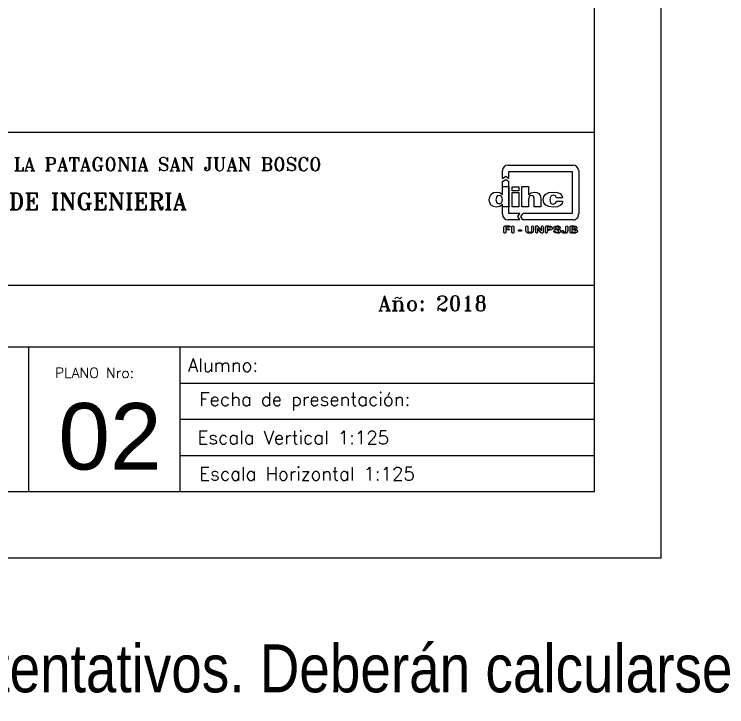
# Model space of a CAD drawing. Header units: inches. Extents: x 72.4 to 153.5, y 100.9 to 138.4.
# Drawn here: x 113.33 to 126.72, y 100.92 to 113.93 of the extents above; entities that cross this region are included whole.
import ezdxf
from ezdxf.enums import TextEntityAlignment as Align

# ---------------------------------------------------------------- set-up
doc = ezdxf.new("R2010")
doc.units = ezdxf.units.IN
doc.header["$MEASUREMENT"] = 0
for name, color, linetype in [('CARATULA', 7, 'Continuous'), ('Recuadro', 1, 'Continuous'), ('TEXTO', 2, 'Continuous'), ('Textos', 2, 'Continuous')]:
    doc.layers.add(name, color=color, linetype=linetype)
doc.styles.add('INTEGRANTES', font='romans.shx', dxfattribs={"height": 2})
doc.styles.add('NARROW', font='ARIALN.TTF', dxfattribs={"width": 0.9})
doc.styles.add('ROMANS', font='romans')
doc.styles.add('ROMANT', font='romant', dxfattribs={"height": 2.5})
doc.styles.add('SAN14', font='sas_____.pfb', dxfattribs={"height": 14})

# ---------------------------------------------------------------- blocks, each defined once
blk = doc.blocks.new('LOGODIHC')
at = {"color": 1, "linetype": 'Continuous'}
for p, q in [((-0.504, 0.583), (0.798, 0.583)), ((-0.616, 0.314), (-0.616, 0.47)), ((-0.486, 0.314), (-0.486, 0.453)), ((-0.486, 0.453), (0.781, 0.453)), ((0.781, 0.453), (0.781, -0.386)), ((0.911, 0.47), (0.911, -0.404)), ((-0.616, 0.314), (-0.551, 0.357)), ((-0.616, 0.251), (-0.551, 0.294)), ((-0.551, 0.357), (-0.486, 0.314)), ((-0.551, 0.294), (-0.486, 0.251)), ((-0.617, 0.152), (-0.486, 0.152)), ((-0.617, 0.152), (-0.486, 0.152)), ((-0.617, -0.007), (-0.617, 0.152)), ((-0.617, -0.007), (-0.617, 0.152)), ((-0.616, 0.152), (-0.616, 0.251)), ((-0.486, -0.386), (-0.486, 0.251)), ((-0.486, 0.152), (-0.486, -0.208)), ((-0.486, 0.152), (-0.486, -0.208)), ((-0.421, 0.148), (-0.291, 0.148)), ((-0.421, 0.148), (-0.291, 0.148)), ((-0.421, 0.068), (-0.421, 0.148)), ((-0.421, 0.068), (-0.421, 0.148)), ((-0.291, 0.148), (-0.291, 0.068)), ((-0.291, 0.148), (-0.291, 0.068)), ((-0.226, 0.152), (-0.095, 0.152)), ((-0.226, 0.152), (-0.095, 0.152)), ((-0.226, -0.254), (-0.226, 0.152)), ((-0.226, -0.254), (-0.226, 0.152)), ((-0.095, 0.152), (-0.095, -0.011)), ((-0.095, 0.152), (-0.095, -0.011)), ((-0.841, -0.003), (-0.793, 0.029)), ((-0.841, -0.003), (-0.793, 0.029)), ((-0.793, 0.029), (-0.733, 0.041)), ((-0.793, 0.029), (-0.733, 0.041)), ((-0.733, 0.041), (-0.67, 0.029)), ((-0.733, 0.041), (-0.67, 0.029)), ((-0.67, 0.029), (-0.617, -0.007)), ((-0.67, 0.029), (-0.617, -0.007)), ((-0.291, 0.068), (-0.421, 0.068)), ((-0.291, 0.068), (-0.421, 0.068)), ((-0.421, -0.254), (-0.421, 0.029)), ((-0.421, 0.029), (-0.291, 0.029)), ((-0.421, -0.254), (-0.421, 0.029)), ((-0.421, 0.029), (-0.291, 0.029)), ((-0.291, 0.029), (-0.291, -0.254)), ((-0.291, 0.029), (-0.291, -0.254)), ((-0.095, -0.011), (-0.044, 0.027)), ((-0.095, -0.011), (-0.044, 0.027)), ((-0.044, 0.027), (0.02, 0.041)), ((-0.044, 0.027), (0.02, 0.041)), ((0.02, 0.041), (0.075, 0.033)), ((0.02, 0.041), (0.075, 0.033)), ((0.075, 0.033), (0.115, 0.01)), ((0.075, 0.033), (0.115, 0.01)), ((0.115, 0.01), (0.142, -0.03)), ((0.115, 0.01), (0.142, -0.03)), ((0.25, -0.001), (0.315, 0.029)), ((0.25, -0.001), (0.315, 0.029)), ((0.315, 0.029), (0.401, 0.041)), ((0.315, 0.029), (0.401, 0.041)), ((0.401, 0.041), (0.48, 0.033)), ((0.401, 0.041), (0.48, 0.033)), ((0.48, 0.033), (0.537, 0.01)), ((0.48, 0.033), (0.537, 0.01)), ((0.537, 0.01), (0.573, -0.026)), ((0.537, 0.01), (0.573, -0.026)), ((-0.881, -0.118), (-0.871, -0.055)), ((-0.881, -0.118), (-0.871, -0.055)), ((-0.871, -0.176), (-0.881, -0.118)), ((-0.871, -0.176), (-0.881, -0.118)), ((-0.871, -0.055), (-0.841, -0.003)), ((-0.871, -0.055), (-0.841, -0.003)), ((-0.73, -0.051), (-0.747, -0.112)), ((-0.73, -0.051), (-0.747, -0.112)), ((-0.747, -0.112), (-0.73, -0.172)), ((-0.747, -0.112), (-0.73, -0.172)), ((-0.708, -0.034), (-0.73, -0.051)), ((-0.708, -0.034), (-0.73, -0.051)), ((-0.682, -0.028), (-0.708, -0.034)), ((-0.682, -0.028), (-0.708, -0.034)), ((-0.655, -0.034), (-0.684, -0.028)), ((-0.655, -0.034), (-0.684, -0.028)), ((-0.684, -0.028), (-0.682, -0.028)), ((-0.684, -0.028), (-0.682, -0.028)), ((-0.634, -0.051), (-0.655, -0.034)), ((-0.634, -0.051), (-0.655, -0.034)), ((-0.62, -0.076), (-0.634, -0.051)), ((-0.62, -0.076), (-0.634, -0.051)), ((-0.617, -0.112), (-0.62, -0.076)), ((-0.617, -0.112), (-0.62, -0.076)), ((-0.62, -0.147), (-0.617, -0.112)), ((-0.62, -0.147), (-0.617, -0.112)), ((-0.08, -0.049), (-0.095, -0.11)), ((-0.08, -0.049), (-0.095, -0.11)), ((-0.095, -0.11), (-0.095, -0.254)), ((-0.095, -0.11), (-0.095, -0.254)), ((-0.061, -0.034), (-0.08, -0.049)), ((-0.061, -0.034), (-0.08, -0.049)), ((-0.034, -0.028), (-0.061, -0.034)), ((-0.034, -0.028), (-0.061, -0.034)), ((-0.011, -0.032), (-0.034, -0.028)), ((-0.011, -0.032), (-0.034, -0.028)), ((0.006, -0.043), (-0.011, -0.032)), ((0.006, -0.043), (-0.011, -0.032)), ((0.02, -0.089), (0.006, -0.043)), ((0.02, -0.089), (0.006, -0.043)), ((0.02, -0.254), (0.02, -0.089)), ((0.02, -0.254), (0.02, -0.089)), ((0.142, -0.03), (0.15, -0.082)), ((0.142, -0.03), (0.15, -0.082)), ((0.15, -0.082), (0.15, -0.254)), ((0.15, -0.082), (0.15, -0.254)), ((0.198, -0.114), (0.211, -0.049)), ((0.198, -0.114), (0.211, -0.049)), ((0.211, -0.177), (0.198, -0.114)), ((0.211, -0.177), (0.198, -0.114)), ((0.211, -0.049), (0.25, -0.001)), ((0.211, -0.049), (0.25, -0.001)), ((0.338, -0.074), (0.332, -0.116)), ((0.338, -0.074), (0.332, -0.116)), ((0.332, -0.116), (0.349, -0.179)), ((0.332, -0.116), (0.349, -0.179)), ((0.351, -0.045), (0.338, -0.074)), ((0.351, -0.045), (0.338, -0.074)), ((0.372, -0.026), (0.351, -0.045)), ((0.372, -0.026), (0.351, -0.045)), ((0.403, -0.02), (0.372, -0.026)), ((0.403, -0.02), (0.372, -0.026)), ((0.447, -0.036), (0.403, -0.02)), ((0.447, -0.036), (0.403, -0.02)), ((0.466, -0.078), (0.447, -0.036)), ((0.466, -0.078), (0.447, -0.036)), ((0.46, -0.164), (0.466, -0.139)), ((0.46, -0.164), (0.466, -0.139)), ((0.589, -0.078), (0.466, -0.078)), ((0.589, -0.078), (0.466, -0.078)), ((0.466, -0.139), (0.589, -0.139)), ((0.466, -0.139), (0.589, -0.139)), ((0.573, -0.026), (0.589, -0.078)), ((0.573, -0.026), (0.589, -0.078)), ((0.589, -0.141), (0.577, -0.195)), ((0.589, -0.141), (0.577, -0.195)), ((0.589, -0.139), (0.589, -0.141)), ((0.589, -0.139), (0.589, -0.141)), ((-0.841, -0.223), (-0.871, -0.176)), ((-0.841, -0.223), (-0.871, -0.176)), ((-0.795, -0.252), (-0.841, -0.223)), ((-0.795, -0.252), (-0.841, -0.223)), ((-0.735, -0.262), (-0.795, -0.252)), ((-0.735, -0.262), (-0.795, -0.252)), ((-0.668, -0.248), (-0.735, -0.262)), ((-0.668, -0.248), (-0.735, -0.262)), ((-0.73, -0.172), (-0.682, -0.193)), ((-0.73, -0.172), (-0.682, -0.193)), ((-0.682, -0.193), (-0.634, -0.172)), ((-0.682, -0.193), (-0.634, -0.172)), ((-0.617, -0.208), (-0.668, -0.248)), ((-0.617, -0.208), (-0.668, -0.248)), ((-0.634, -0.172), (-0.62, -0.147)), ((-0.634, -0.172), (-0.62, -0.147)), ((-0.615, -0.235), (-0.617, -0.208)), ((-0.615, -0.235), (-0.617, -0.208)), ((-0.616, -0.404), (-0.616, -0.21)), ((-0.613, -0.254), (-0.615, -0.235)), ((-0.613, -0.254), (-0.615, -0.235)), ((-0.49, -0.254), (-0.613, -0.254)), ((-0.482, -0.254), (-0.613, -0.254)), ((-0.486, -0.233), (-0.49, -0.254)), ((-0.486, -0.208), (-0.486, -0.233)), ((-0.486, -0.208), (-0.486, -0.233)), ((-0.486, -0.233), (-0.482, -0.254)), ((-0.291, -0.254), (-0.421, -0.254)), ((-0.291, -0.254), (-0.421, -0.254)), ((-0.095, -0.254), (-0.226, -0.254)), ((-0.095, -0.254), (-0.226, -0.254)), ((0.15, -0.254), (0.02, -0.254)), ((0.15, -0.254), (0.02, -0.254)), ((0.25, -0.223), (0.211, -0.177)), ((0.25, -0.223), (0.211, -0.177)), ((0.313, -0.252), (0.25, -0.223)), ((0.313, -0.252), (0.25, -0.223)), ((0.397, -0.262), (0.313, -0.252)), ((0.397, -0.262), (0.313, -0.252)), ((0.349, -0.179), (0.37, -0.195)), ((0.349, -0.179), (0.37, -0.195)), ((0.37, -0.195), (0.401, -0.2)), ((0.37, -0.195), (0.401, -0.2)), ((0.48, -0.254), (0.397, -0.262)), ((0.48, -0.254), (0.397, -0.262)), ((0.401, -0.2), (0.447, -0.185)), ((0.401, -0.2), (0.447, -0.185)), ((0.447, -0.185), (0.46, -0.164)), ((0.447, -0.185), (0.46, -0.164)), ((0.541, -0.231), (0.48, -0.254)), ((0.541, -0.231), (0.48, -0.254)), ((0.577, -0.195), (0.541, -0.231)), ((0.577, -0.195), (0.541, -0.231)), ((-0.267, -0.386), (-0.486, -0.386)), ((-0.31, -0.451), (-0.267, -0.386)), ((-0.247, -0.452), (-0.203, -0.386)), ((0.781, -0.386), (-0.203, -0.386)), ((-0.269, -0.516), (-0.504, -0.516)), ((-0.269, -0.516), (-0.31, -0.451)), ((-0.206, -0.516), (-0.247, -0.452)), ((0.798, -0.516), (-0.206, -0.516)), ((-0.586, -0.658), (-0.584, -0.648)), ((-0.586, -0.658), (-0.584, -0.648)), ((-0.586, -0.769), (-0.586, -0.658)), ((-0.586, -0.769), (-0.586, -0.658)), ((-0.584, -0.648), (-0.578, -0.643)), ((-0.584, -0.648), (-0.578, -0.643)), ((-0.578, -0.643), (-0.565, -0.639)), ((-0.578, -0.643), (-0.565, -0.639)), ((-0.565, -0.639), (-0.479, -0.639)), ((-0.565, -0.639), (-0.479, -0.639)), ((-0.479, -0.662), (-0.549, -0.662)), ((-0.549, -0.662), (-0.549, -0.698)), ((-0.479, -0.662), (-0.549, -0.662)), ((-0.549, -0.662), (-0.549, -0.698)), ((-0.549, -0.698), (-0.49, -0.698)), ((-0.549, -0.698), (-0.49, -0.698)), ((-0.49, -0.698), (-0.479, -0.702)), ((-0.49, -0.698), (-0.479, -0.702)), ((-0.479, -0.639), (-0.467, -0.643)), ((-0.479, -0.639), (-0.467, -0.643)), ((-0.465, -0.658), (-0.479, -0.662)), ((-0.465, -0.658), (-0.479, -0.662)), ((-0.479, -0.702), (-0.475, -0.71)), ((-0.479, -0.702), (-0.475, -0.71)), ((-0.475, -0.71), (-0.479, -0.717)), ((-0.475, -0.71), (-0.479, -0.717)), ((-0.467, -0.643), (-0.461, -0.65)), ((-0.467, -0.643), (-0.461, -0.65)), ((-0.461, -0.65), (-0.465, -0.658)), ((-0.461, -0.65), (-0.465, -0.658)), ((-0.429, -0.654), (-0.425, -0.641)), ((-0.429, -0.654), (-0.425, -0.641)), ((-0.429, -0.767), (-0.429, -0.654)), ((-0.429, -0.767), (-0.429, -0.654)), ((-0.425, -0.641), (-0.411, -0.637)), ((-0.425, -0.641), (-0.411, -0.637)), ((-0.411, -0.637), (-0.398, -0.641)), ((-0.411, -0.637), (-0.398, -0.641)), ((-0.398, -0.641), (-0.392, -0.654)), ((-0.398, -0.641), (-0.392, -0.654)), ((-0.392, -0.654), (-0.392, -0.769)), ((-0.392, -0.654), (-0.392, -0.769)), ((-0.145, -0.654), (-0.141, -0.641)), ((-0.145, -0.654), (-0.141, -0.641)), ((-0.145, -0.725), (-0.145, -0.654)), ((-0.145, -0.725), (-0.145, -0.654)), ((-0.141, -0.641), (-0.128, -0.637)), ((-0.141, -0.641), (-0.128, -0.637)), ((-0.128, -0.637), (-0.114, -0.641)), ((-0.128, -0.637), (-0.114, -0.641)), ((-0.114, -0.641), (-0.109, -0.654)), ((-0.114, -0.641), (-0.109, -0.654)), ((-0.109, -0.654), (-0.109, -0.727)), ((-0.109, -0.654), (-0.109, -0.727)), ((-0.03, -0.654), (-0.026, -0.641)), ((-0.03, -0.654), (-0.026, -0.641)), ((-0.03, -0.727), (-0.03, -0.654)), ((-0.03, -0.727), (-0.03, -0.654)), ((-0.026, -0.641), (-0.013, -0.637)), ((-0.026, -0.641), (-0.013, -0.637)), ((-0.013, -0.637), (0, -0.641)), ((-0.013, -0.637), (0, -0.641)), ((0, -0.641), (0.006, -0.654)), ((0, -0.641), (0.006, -0.654)), ((0.006, -0.654), (0.006, -0.725)), ((0.006, -0.654), (0.006, -0.725)), ((0.052, -0.646), (0.06, -0.639)), ((0.052, -0.646), (0.06, -0.639)), ((0.052, -0.658), (0.052, -0.646)), ((0.052, -0.658), (0.052, -0.646)), ((0.052, -0.771), (0.052, -0.658)), ((0.052, -0.771), (0.052, -0.658)), ((0.06, -0.639), (0.071, -0.637)), ((0.06, -0.639), (0.071, -0.637)), ((0.071, -0.637), (0.079, -0.639)), ((0.071, -0.637), (0.079, -0.639)), ((0.079, -0.639), (0.085, -0.641)), ((0.079, -0.639), (0.085, -0.641)), ((0.085, -0.641), (0.091, -0.646)), ((0.085, -0.641), (0.091, -0.646)), ((0.152, -0.769), (0.085, -0.685)), ((0.085, -0.685), (0.085, -0.771)), ((0.152, -0.769), (0.085, -0.685)), ((0.085, -0.685), (0.085, -0.771)), ((0.091, -0.646), (0.096, -0.654)), ((0.091, -0.646), (0.096, -0.654)), ((0.096, -0.654), (0.098, -0.654)), ((0.096, -0.654), (0.098, -0.654)), ((0.098, -0.654), (0.167, -0.738)), ((0.098, -0.654), (0.167, -0.738)), ((0.167, -0.654), (0.171, -0.641)), ((0.167, -0.654), (0.171, -0.641)), ((0.167, -0.738), (0.167, -0.654)), ((0.167, -0.738), (0.167, -0.654)), ((0.171, -0.641), (0.183, -0.637)), ((0.171, -0.641), (0.183, -0.637)), ((0.183, -0.637), (0.194, -0.641)), ((0.183, -0.637), (0.194, -0.641)), ((0.194, -0.641), (0.2, -0.654)), ((0.194, -0.641), (0.2, -0.654)), ((0.2, -0.654), (0.2, -0.767)), ((0.2, -0.654), (0.2, -0.767)), ((0.246, -0.658), (0.25, -0.645)), ((0.246, -0.658), (0.25, -0.645)), ((0.246, -0.769), (0.246, -0.658)), ((0.246, -0.769), (0.246, -0.658)), ((0.25, -0.645), (0.267, -0.639)), ((0.25, -0.645), (0.267, -0.639)), ((0.267, -0.639), (0.315, -0.639)), ((0.267, -0.639), (0.315, -0.639)), ((0.307, -0.662), (0.282, -0.662)), ((0.282, -0.662), (0.282, -0.706)), ((0.307, -0.662), (0.282, -0.662)), ((0.282, -0.662), (0.282, -0.706)), ((0.282, -0.706), (0.305, -0.706)), ((0.282, -0.706), (0.305, -0.706)), ((0.338, -0.669), (0.305, -0.662)), ((0.338, -0.669), (0.305, -0.662)), ((0.305, -0.662), (0.307, -0.662)), ((0.305, -0.662), (0.307, -0.662)), ((0.305, -0.706), (0.326, -0.704)), ((0.305, -0.706), (0.326, -0.704)), ((0.315, -0.639), (0.345, -0.643)), ((0.315, -0.639), (0.345, -0.643)), ((0.326, -0.704), (0.34, -0.698)), ((0.326, -0.704), (0.34, -0.698)), ((0.345, -0.685), (0.338, -0.669)), ((0.345, -0.685), (0.338, -0.669)), ((0.34, -0.698), (0.345, -0.685)), ((0.34, -0.698), (0.345, -0.685)), ((0.345, -0.643), (0.365, -0.65)), ((0.345, -0.643), (0.365, -0.65)), ((0.365, -0.65), (0.376, -0.664)), ((0.365, -0.65), (0.376, -0.664)), ((0.378, -0.702), (0.365, -0.717)), ((0.378, -0.702), (0.365, -0.717)), ((0.376, -0.664), (0.382, -0.683)), ((0.376, -0.664), (0.382, -0.683)), ((0.382, -0.683), (0.378, -0.702)), ((0.382, -0.683), (0.378, -0.702)), ((0.414, -0.677), (0.422, -0.656)), ((0.414, -0.677), (0.422, -0.656)), ((0.422, -0.7), (0.414, -0.677)), ((0.422, -0.7), (0.414, -0.677)), ((0.422, -0.656), (0.445, -0.643)), ((0.422, -0.656), (0.445, -0.643)), ((0.441, -0.712), (0.422, -0.7)), ((0.441, -0.712), (0.422, -0.7)), ((0.472, -0.719), (0.441, -0.712)), ((0.472, -0.719), (0.441, -0.712)), ((0.445, -0.643), (0.48, -0.637)), ((0.445, -0.643), (0.48, -0.637)), ((0.455, -0.662), (0.447, -0.675)), ((0.455, -0.662), (0.447, -0.675)), ((0.447, -0.675), (0.449, -0.681)), ((0.447, -0.675), (0.449, -0.681)), ((0.449, -0.681), (0.457, -0.687)), ((0.449, -0.681), (0.457, -0.687)), ((0.478, -0.656), (0.455, -0.662)), ((0.478, -0.656), (0.455, -0.662)), ((0.457, -0.687), (0.466, -0.69)), ((0.457, -0.687), (0.466, -0.69)), ((0.466, -0.69), (0.485, -0.694)), ((0.466, -0.69), (0.485, -0.694)), ((0.501, -0.662), (0.478, -0.656)), ((0.501, -0.662), (0.478, -0.656)), ((0.48, -0.637), (0.508, -0.639)), ((0.48, -0.637), (0.508, -0.639)), ((0.485, -0.694), (0.512, -0.702)), ((0.485, -0.694), (0.512, -0.702)), ((0.51, -0.675), (0.501, -0.662)), ((0.51, -0.675), (0.501, -0.662)), ((0.508, -0.639), (0.527, -0.648)), ((0.508, -0.639), (0.527, -0.648)), ((0.518, -0.685), (0.51, -0.675)), ((0.518, -0.685), (0.51, -0.675)), ((0.512, -0.702), (0.531, -0.71)), ((0.512, -0.702), (0.531, -0.71)), ((0.527, -0.687), (0.518, -0.685)), ((0.527, -0.687), (0.518, -0.685)), ((0.527, -0.648), (0.539, -0.66)), ((0.527, -0.648), (0.539, -0.66)), ((0.539, -0.681), (0.527, -0.687)), ((0.539, -0.681), (0.527, -0.687)), ((0.531, -0.71), (0.547, -0.721)), ((0.531, -0.71), (0.547, -0.721)), ((0.539, -0.66), (0.543, -0.671)), ((0.539, -0.66), (0.543, -0.671)), ((0.543, -0.671), (0.539, -0.681)), ((0.543, -0.671), (0.539, -0.681)), ((0.656, -0.654), (0.66, -0.641)), ((0.656, -0.654), (0.66, -0.641)), ((0.656, -0.735), (0.656, -0.654)), ((0.656, -0.735), (0.656, -0.654)), ((0.66, -0.641), (0.673, -0.637)), ((0.66, -0.641), (0.673, -0.637)), ((0.673, -0.637), (0.687, -0.641)), ((0.673, -0.637), (0.687, -0.641)), ((0.687, -0.641), (0.692, -0.654)), ((0.687, -0.641), (0.692, -0.654)), ((0.692, -0.654), (0.692, -0.731)), ((0.692, -0.654), (0.692, -0.731)), ((0.738, -0.658), (0.742, -0.645)), ((0.738, -0.658), (0.742, -0.645)), ((0.738, -0.765), (0.738, -0.658)), ((0.738, -0.765), (0.738, -0.658)), ((0.742, -0.645), (0.759, -0.639)), ((0.742, -0.645), (0.759, -0.639)), ((0.759, -0.639), (0.817, -0.639)), ((0.759, -0.639), (0.817, -0.639)), ((0.775, -0.662), (0.775, -0.698)), ((0.775, -0.662), (0.775, -0.698)), ((0.803, -0.662), (0.775, -0.662)), ((0.803, -0.662), (0.775, -0.662)), ((0.775, -0.698), (0.807, -0.698)), ((0.775, -0.698), (0.807, -0.698)), ((0.832, -0.666), (0.803, -0.662)), ((0.832, -0.666), (0.803, -0.662)), ((0.807, -0.698), (0.826, -0.696)), ((0.807, -0.698), (0.826, -0.696)), ((0.817, -0.639), (0.838, -0.641)), ((0.817, -0.639), (0.838, -0.641)), ((0.826, -0.696), (0.838, -0.689)), ((0.826, -0.696), (0.838, -0.689)), ((0.842, -0.679), (0.832, -0.666)), ((0.842, -0.679), (0.832, -0.666)), ((0.838, -0.641), (0.855, -0.646)), ((0.838, -0.641), (0.855, -0.646)), ((0.838, -0.689), (0.842, -0.679)), ((0.838, -0.689), (0.842, -0.679)), ((0.869, -0.694), (0.849, -0.708)), ((0.869, -0.694), (0.849, -0.708)), ((0.849, -0.708), (0.876, -0.721)), ((0.849, -0.708), (0.876, -0.721)), ((0.855, -0.646), (0.865, -0.654)), ((0.855, -0.646), (0.865, -0.654)), ((0.865, -0.654), (0.872, -0.664)), ((0.865, -0.654), (0.872, -0.664)), ((0.876, -0.677), (0.869, -0.694)), ((0.876, -0.677), (0.869, -0.694)), ((0.872, -0.664), (0.876, -0.677)), ((0.872, -0.664), (0.876, -0.677)), ((-0.58, -0.782), (-0.586, -0.769)), ((-0.58, -0.782), (-0.586, -0.769)), ((-0.569, -0.786), (-0.58, -0.782)), ((-0.569, -0.786), (-0.58, -0.782)), ((-0.555, -0.782), (-0.569, -0.786)), ((-0.555, -0.782), (-0.569, -0.786)), ((-0.549, -0.769), (-0.555, -0.782)), ((-0.549, -0.769), (-0.555, -0.782)), ((-0.49, -0.719), (-0.549, -0.719)), ((-0.549, -0.719), (-0.549, -0.769)), ((-0.49, -0.719), (-0.549, -0.719)), ((-0.549, -0.719), (-0.549, -0.769)), ((-0.479, -0.717), (-0.49, -0.719)), ((-0.479, -0.717), (-0.49, -0.719)), ((-0.429, -0.769), (-0.429, -0.767)), ((-0.429, -0.769), (-0.429, -0.767)), ((-0.423, -0.782), (-0.429, -0.769)), ((-0.423, -0.782), (-0.429, -0.769)), ((-0.411, -0.786), (-0.423, -0.782)), ((-0.411, -0.786), (-0.423, -0.782)), ((-0.398, -0.782), (-0.411, -0.786)), ((-0.398, -0.782), (-0.411, -0.786)), ((-0.392, -0.769), (-0.398, -0.782)), ((-0.392, -0.769), (-0.398, -0.782)), ((-0.302, -0.733), (-0.298, -0.723)), ((-0.302, -0.733), (-0.298, -0.723)), ((-0.298, -0.74), (-0.302, -0.733)), ((-0.298, -0.74), (-0.302, -0.733)), ((-0.298, -0.723), (-0.285, -0.717)), ((-0.298, -0.723), (-0.285, -0.717)), ((-0.285, -0.742), (-0.298, -0.74)), ((-0.285, -0.742), (-0.298, -0.74)), ((-0.285, -0.717), (-0.249, -0.717)), ((-0.285, -0.717), (-0.249, -0.717)), ((-0.247, -0.742), (-0.285, -0.742)), ((-0.247, -0.742), (-0.285, -0.742)), ((-0.249, -0.717), (-0.235, -0.721)), ((-0.249, -0.717), (-0.235, -0.721)), ((-0.233, -0.74), (-0.249, -0.742)), ((-0.233, -0.74), (-0.249, -0.742)), ((-0.249, -0.742), (-0.247, -0.742)), ((-0.249, -0.742), (-0.247, -0.742)), ((-0.235, -0.721), (-0.229, -0.733)), ((-0.235, -0.721), (-0.229, -0.733)), ((-0.229, -0.733), (-0.233, -0.74)), ((-0.229, -0.733), (-0.233, -0.74)), ((-0.141, -0.754), (-0.145, -0.725)), ((-0.141, -0.754), (-0.145, -0.725)), ((-0.128, -0.773), (-0.141, -0.754)), ((-0.128, -0.773), (-0.141, -0.754)), ((-0.103, -0.782), (-0.128, -0.773)), ((-0.103, -0.782), (-0.128, -0.773)), ((-0.109, -0.727), (-0.107, -0.746)), ((-0.109, -0.727), (-0.107, -0.746)), ((-0.107, -0.746), (-0.095, -0.758)), ((-0.107, -0.746), (-0.095, -0.758)), ((-0.068, -0.786), (-0.103, -0.782)), ((-0.068, -0.786), (-0.103, -0.782)), ((-0.095, -0.758), (-0.07, -0.763)), ((-0.095, -0.758), (-0.07, -0.763)), ((-0.07, -0.763), (-0.04, -0.756)), ((-0.07, -0.763), (-0.04, -0.756)), ((-0.036, -0.782), (-0.068, -0.786)), ((-0.036, -0.782), (-0.068, -0.786)), ((-0.04, -0.756), (-0.03, -0.727)), ((-0.04, -0.756), (-0.03, -0.727)), ((-0.015, -0.773), (-0.036, -0.782)), ((-0.015, -0.773), (-0.036, -0.782)), ((0.002, -0.752), (-0.015, -0.773)), ((0.002, -0.752), (-0.015, -0.773)), ((0.006, -0.725), (0.002, -0.752)), ((0.006, -0.725), (0.002, -0.752)), ((0.056, -0.782), (0.052, -0.771)), ((0.056, -0.782), (0.052, -0.771)), ((0.068, -0.786), (0.056, -0.782)), ((0.068, -0.786), (0.056, -0.782)), ((0.081, -0.782), (0.068, -0.786)), ((0.081, -0.782), (0.068, -0.786)), ((0.085, -0.771), (0.081, -0.782)), ((0.085, -0.771), (0.081, -0.782)), ((0.158, -0.777), (0.152, -0.769)), ((0.158, -0.777), (0.152, -0.769)), ((0.163, -0.782), (0.158, -0.777)), ((0.163, -0.782), (0.158, -0.777)), ((0.171, -0.786), (0.163, -0.782)), ((0.171, -0.786), (0.163, -0.782)), ((0.179, -0.786), (0.171, -0.786)), ((0.179, -0.786), (0.171, -0.786)), ((0.194, -0.782), (0.179, -0.786)), ((0.194, -0.782), (0.179, -0.786)), ((0.2, -0.767), (0.194, -0.782)), ((0.2, -0.767), (0.194, -0.782)), ((0.252, -0.782), (0.246, -0.769)), ((0.252, -0.782), (0.246, -0.769)), ((0.263, -0.786), (0.252, -0.782)), ((0.263, -0.786), (0.252, -0.782)), ((0.276, -0.782), (0.263, -0.786)), ((0.276, -0.782), (0.263, -0.786)), ((0.282, -0.769), (0.276, -0.782)), ((0.282, -0.769), (0.276, -0.782)), ((0.315, -0.727), (0.282, -0.727)), ((0.282, -0.727), (0.282, -0.769)), ((0.315, -0.727), (0.282, -0.727)), ((0.282, -0.727), (0.282, -0.769)), ((0.365, -0.717), (0.315, -0.727)), ((0.365, -0.717), (0.315, -0.727)), ((0.411, -0.744), (0.414, -0.735)), ((0.411, -0.744), (0.414, -0.735)), ((0.418, -0.763), (0.411, -0.744)), ((0.418, -0.763), (0.411, -0.744)), ((0.414, -0.735), (0.426, -0.731)), ((0.414, -0.735), (0.426, -0.731)), ((0.437, -0.779), (0.418, -0.763)), ((0.437, -0.779), (0.418, -0.763)), ((0.426, -0.731), (0.435, -0.735)), ((0.426, -0.731), (0.435, -0.735)), ((0.435, -0.735), (0.441, -0.742)), ((0.435, -0.735), (0.441, -0.742)), ((0.48, -0.786), (0.437, -0.779)), ((0.48, -0.786), (0.437, -0.779)), ((0.441, -0.742), (0.449, -0.756)), ((0.441, -0.742), (0.449, -0.756)), ((0.449, -0.756), (0.46, -0.761)), ((0.449, -0.756), (0.46, -0.761)), ((0.46, -0.761), (0.48, -0.765)), ((0.46, -0.761), (0.48, -0.765)), ((0.497, -0.727), (0.472, -0.719)), ((0.497, -0.727), (0.472, -0.719)), ((0.48, -0.765), (0.504, -0.759)), ((0.48, -0.765), (0.504, -0.759)), ((0.52, -0.781), (0.48, -0.786)), ((0.52, -0.781), (0.48, -0.786)), ((0.51, -0.733), (0.497, -0.727)), ((0.51, -0.733), (0.497, -0.727)), ((0.504, -0.759), (0.516, -0.744)), ((0.504, -0.759), (0.516, -0.744)), ((0.516, -0.744), (0.51, -0.733)), ((0.516, -0.744), (0.51, -0.733)), ((0.545, -0.765), (0.52, -0.781)), ((0.545, -0.765), (0.52, -0.781)), ((0.552, -0.74), (0.545, -0.765)), ((0.552, -0.74), (0.545, -0.765)), ((0.547, -0.721), (0.552, -0.742)), ((0.547, -0.721), (0.552, -0.742)), ((0.552, -0.742), (0.552, -0.74)), ((0.552, -0.742), (0.552, -0.74)), ((0.573, -0.742), (0.577, -0.731)), ((0.573, -0.742), (0.577, -0.731)), ((0.575, -0.756), (0.573, -0.742)), ((0.575, -0.756), (0.573, -0.742)), ((0.581, -0.767), (0.575, -0.756)), ((0.581, -0.767), (0.575, -0.756)), ((0.577, -0.731), (0.589, -0.727)), ((0.577, -0.731), (0.589, -0.727)), ((0.602, -0.782), (0.581, -0.767)), ((0.602, -0.782), (0.581, -0.767)), ((0.589, -0.727), (0.6, -0.729)), ((0.589, -0.727), (0.6, -0.729)), ((0.6, -0.729), (0.606, -0.74)), ((0.6, -0.729), (0.606, -0.74)), ((0.631, -0.786), (0.602, -0.782)), ((0.631, -0.786), (0.602, -0.782)), ((0.606, -0.74), (0.61, -0.752)), ((0.606, -0.74), (0.61, -0.752)), ((0.61, -0.752), (0.616, -0.759)), ((0.61, -0.752), (0.616, -0.759)), ((0.616, -0.759), (0.631, -0.763)), ((0.616, -0.759), (0.631, -0.763)), ((0.631, -0.763), (0.65, -0.756)), ((0.631, -0.763), (0.65, -0.756)), ((0.665, -0.781), (0.631, -0.786)), ((0.665, -0.781), (0.631, -0.786)), ((0.65, -0.756), (0.656, -0.735)), ((0.65, -0.756), (0.656, -0.735)), ((0.687, -0.761), (0.665, -0.781)), ((0.687, -0.761), (0.665, -0.781)), ((0.69, -0.748), (0.687, -0.761)), ((0.69, -0.748), (0.687, -0.761)), ((0.692, -0.731), (0.69, -0.748)), ((0.692, -0.731), (0.69, -0.748)), ((0.744, -0.781), (0.738, -0.765)), ((0.744, -0.781), (0.738, -0.765)), ((0.759, -0.782), (0.744, -0.781)), ((0.759, -0.782), (0.744, -0.781)), ((0.815, -0.782), (0.759, -0.782)), ((0.815, -0.782), (0.759, -0.782)), ((0.811, -0.717), (0.775, -0.717)), ((0.775, -0.717), (0.775, -0.761)), ((0.811, -0.717), (0.775, -0.717)), ((0.775, -0.717), (0.775, -0.761)), ((0.775, -0.761), (0.813, -0.761)), ((0.775, -0.761), (0.813, -0.761)), ((0.84, -0.725), (0.811, -0.717)), ((0.84, -0.725), (0.811, -0.717)), ((0.813, -0.761), (0.84, -0.756)), ((0.813, -0.761), (0.84, -0.756)), ((0.84, -0.782), (0.813, -0.782)), ((0.84, -0.782), (0.813, -0.782)), ((0.813, -0.782), (0.815, -0.782)), ((0.813, -0.782), (0.815, -0.782)), ((0.849, -0.74), (0.84, -0.725)), ((0.849, -0.74), (0.84, -0.725)), ((0.84, -0.756), (0.849, -0.74)), ((0.84, -0.756), (0.849, -0.74)), ((0.857, -0.779), (0.84, -0.782)), ((0.857, -0.779), (0.84, -0.782)), ((0.878, -0.765), (0.857, -0.779)), ((0.878, -0.765), (0.857, -0.779)), ((0.876, -0.721), (0.886, -0.742)), ((0.876, -0.721), (0.886, -0.742)), ((0.886, -0.742), (0.878, -0.765)), ((0.886, -0.742), (0.878, -0.765))]:
    blk.add_line(p, q, dxfattribs=at)
for centre, major_axis, start_param, end_param in [((-0.504, 0.47), (-0.112, 0), 4.712389, 6.283185), ((0.798, 0.47), (-0.112, 0), 3.141593, 4.712389), ((-0.504, -0.404), (0.112, 0), 3.141593, 4.712389), ((0.798, -0.404), (-0.112, 0), 1.570796, 3.141593)]:
    blk.add_ellipse(centre, major_axis=major_axis, ratio=0.999096, start_param=start_param, end_param=end_param, dxfattribs=at)

msp = doc.modelspace()

# ---------------------------------------------------------------- linework, layer by layer
at = {"color": 6}
for p, q in [((124.229, 104.962), (124.229, 137.189)), ((102.979, 104.962), (124.229, 104.962))]:
    msp.add_line(p, q, dxfattribs=at)
at = {"color": 2}
msp.add_lwpolyline([(105.479, 104.962), (124.229, 104.962)], dxfattribs=at)
at = {"layer": 'CARATULA', "color": 6}
for points in [[(102.979, 111.713), (124.229, 111.713)], [(102.979, 108.838), (124.229, 108.838)], [(102.979, 107.679), (124.229, 107.679)], [(113.596, 107.679), (113.596, 104.962)], [(116.442, 107.679), (116.442, 104.962)]]:
    msp.add_lwpolyline(points, dxfattribs=at)
at = {"layer": 'CARATULA', "color": 3}
for points in [[(116.442, 106.999), (124.229, 106.999)], [(116.442, 106.32), (124.229, 106.32)], [(116.442, 105.641), (124.229, 105.641)]]:
    msp.add_lwpolyline(points, dxfattribs=at)
at = {"layer": 'Recuadro'}
for p, q in [((125.479, 138.439), (125.479, 103.712)), ((125.479, 103.712), (100.479, 103.712))]:
    msp.add_line(p, q, dxfattribs=at)

# ---------------------------------------------------------------- block references
at = {"layer": 'CARATULA', "xscale": 0.937499625000001, "yscale": 0.937499625000001, "zscale": 0.937499625000001}
msp.add_blockref('LOGODIHC', (123.08, 110.551), dxfattribs=at)

# ---------------------------------------------------------------- texts
at = {"layer": 'CARATULA', "color": 4, "style": 'ROMANT'}
msp.add_text('UNIVERSIDAD NACIONAL DE LA PATAGONIA SAN JUAN BOSCO', height=0.25, dxfattribs=at).set_placement((113.687, 111.111), align=Align.MIDDLE)
at = {"layer": 'CARATULA', "color": 3, "style": 'ROMANT'}
msp.add_text('FACULTAD DE INGENIERIA', height=0.3125, dxfattribs=at).set_placement((113.687, 110.414), align=Align.MIDDLE)
at = {"layer": 'CARATULA', "color": 3}
for s, height, style, p in [('Año: 2018', 0.2812, 'ROMANT', (120.166, 108.359)), ('PLANO Nro:', 0.1929, 'ROMANS', (114.092, 107.096))]:
    msp.add_text(s, height=height, dxfattribs=dict(at, style=style)).set_placement(p)
at = {"layer": 'CARATULA', "color": 2, "style": 'SAN14'}
msp.add_text('02', height=1.25, dxfattribs=at).set_placement((114.156, 105.375))
at = {"layer": 'TEXTO', "style": 'INTEGRANTES'}
for s, p in [('Alumno:', (117.251, 107.339)), ('Fecha de presentación:', (118.788, 106.66)), ('Escala Vertical 1:125', (118.572, 105.981)), ('Escala Horizontal 1:125', (118.83, 105.302))]:
    msp.add_text(s, height=0.25, dxfattribs=at).set_placement(p, align=Align.MIDDLE)
at = {"layer": 'Textos', "style": 'NARROW'}
msp.add_text('Nota: las secciones de los elementos estructurales son sólo tentativos. Deberán calcularse, optimizarse y/o modificarse según cálculo.', height=0.9, dxfattribs=at).set_placement((85.331, 101.19))

doc.saveas('drawing.dxf')
